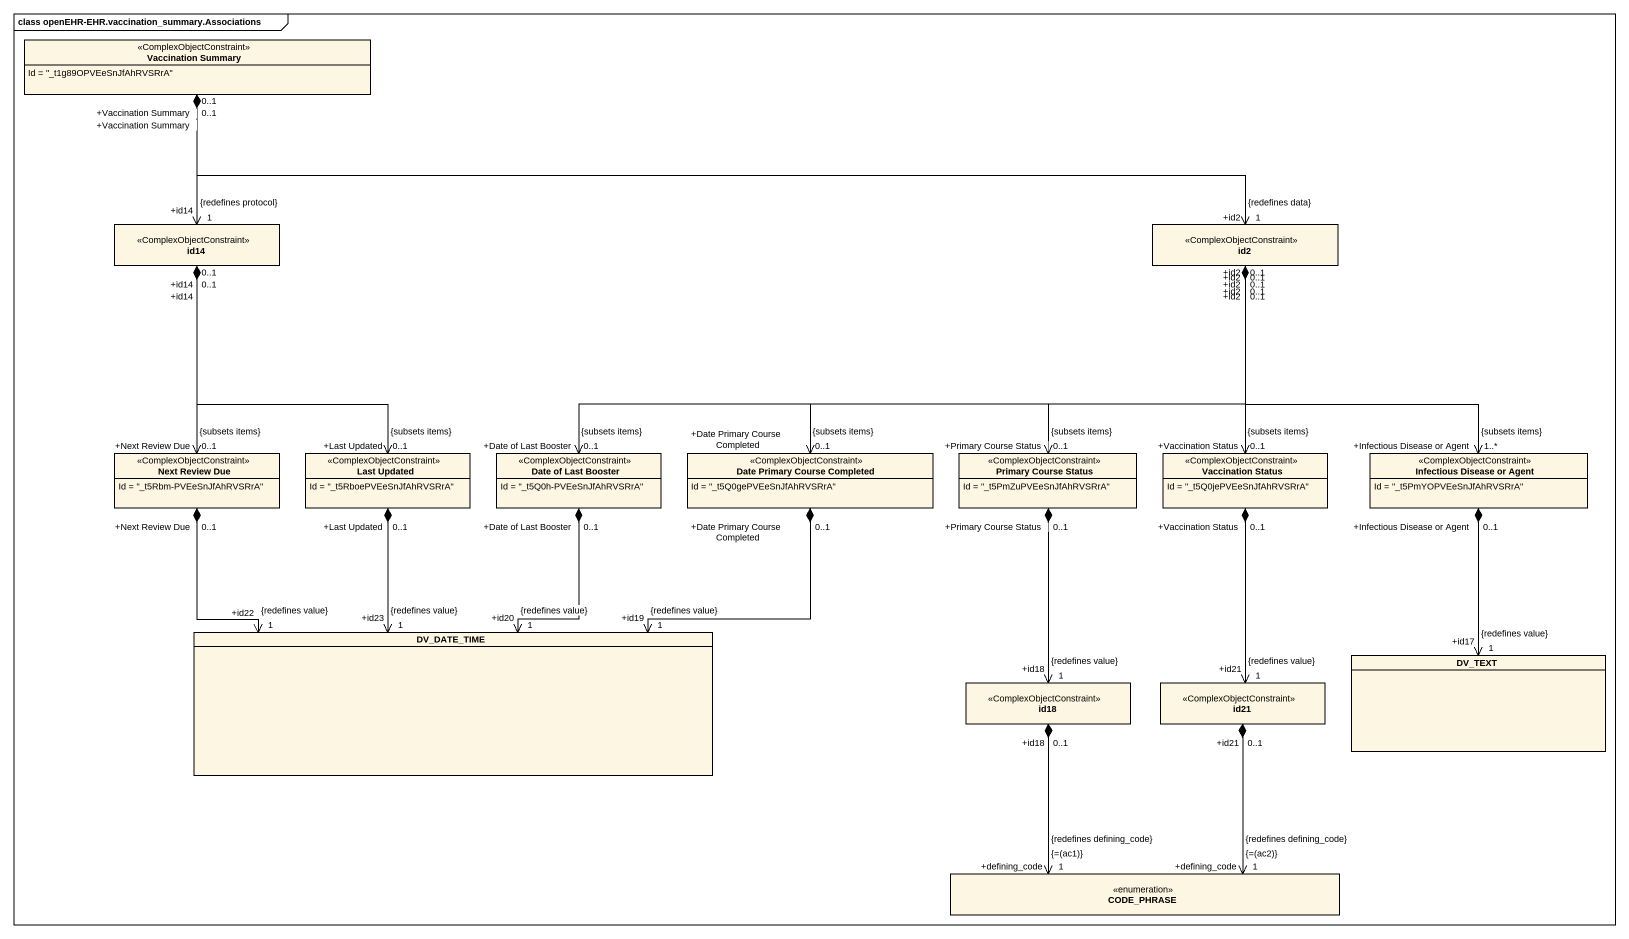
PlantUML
@startuml
mainframe class openEHR-EHR.vaccination_summary.Associations
hide circle
hide empty members
class "Vaccination Summary" as Vaccination_Summary <<ComplexObjectConstraint>> {
  Id = "_t1g89OPVEeSnJfAhRVSRrA"
}
class id14 <<ComplexObjectConstraint>>
class id2 <<ComplexObjectConstraint>>
class "Next Review Due" as Next_Review_Due <<ComplexObjectConstraint>> {
  Id = "_t5Rbm-PVEeSnJfAhRVSRrA"
}
class "Last Updated" as Last_Updated <<ComplexObjectConstraint>> {
  Id = "_t5RboePVEeSnJfAhRVSRrA"
}
class "Date of Last Booster" as Date_of_Last_Booster <<ComplexObjectConstraint>> {
  Id = "_t5Q0h-PVEeSnJfAhRVSRrA"
}
class "Date Primary Course Completed" as Date_Primary_Course <<ComplexObjectConstraint>> {
  Id = "_t5Q0gePVEeSnJfAhRVSRrA"
}
class "Primary Course Status" as Primary_Course_Status <<ComplexObjectConstraint>> {
  Id = "_t5PmZuPVEeSnJfAhRVSRrA"
}
class "Vaccination Status" as Vaccination_Status <<ComplexObjectConstraint>> {
  Id = "_t5Q0jePVEeSnJfAhRVSRrA"
}
class "Infectious Disease or Agent" as Infectious_Disease_or_Agent <<ComplexObjectConstraint>> {
  Id = "_t5PmYOPVEeSnJfAhRVSRrA"
}
class DV_DATE_TIME
class DV_TEXT
class id18 <<ComplexObjectConstraint>>
class id21 <<ComplexObjectConstraint>>
enum CODE_PHRASE
Vaccination_Summary "+Vaccination Summary\n0..1" *--> "+id14\n1\n{redefines protocol}" id14
Vaccination_Summary "+Vaccination Summary\n0..1" *-right-> "+id2\n1\n{redefines data}" id2
id14 "+id14\n0..1" *--> "+Next Review Due\n0..1\n{subsets items}" Next_Review_Due
id14 "+id14\n0..1" *--> "+Last Updated\n0..1\n{subsets items}" Last_Updated
id2 "+id2\n0..1" *-left-> "+Date of Last Booster\n0..1\n{subsets items}" Date_of_Last_Booster
id2 "+id2\n0..1" *-left-> "+Date Primary Course Completed\n0..1\n{subsets items}" Date_Primary_Course
id2 "+id2\n0..1" *--> "+Primary Course Status\n0..1\n{subsets items}" Primary_Course_Status
id2 "+id2\n0..1" *--> "+Vaccination Status\n0..1\n{subsets items}" Vaccination_Status
id2 "+id2\n0..1" *--> "+Infectious Disease or Agent\n1..*\n{subsets items}" Infectious_Disease_or_Agent
Next_Review_Due "+Next Review Due\n0..1" *--> "+id22\n1\n{redefines value}" DV_DATE_TIME
Last_Updated "+Last Updated\n0..1" *--> "+id23\n1\n{redefines value}" DV_DATE_TIME
Date_of_Last_Booster "+Date of Last Booster\n0..1" *--> "+id20\n1\n{redefines value}" DV_DATE_TIME
Date_Primary_Course "+Date Primary Course Completed\n0..1" *--> "+id19\n1\n{redefines value}" DV_DATE_TIME
Primary_Course_Status "+Primary Course Status\n0..1" *--> "+id18\n1\n{redefines value}" id18
Vaccination_Status "+Vaccination Status\n0..1" *--> "+id21\n1\n{redefines value}" id21
Infectious_Disease_or_Agent "+Infectious Disease or Agent\n0..1" *--> "+id17\n1\n{redefines value}" DV_TEXT
id18 "+id18\n0..1" *--> "+defining_code\n1\n{=(ac1)}\n{redefines defining_code}" CODE_PHRASE
id21 "+id21\n0..1" *--> "+defining_code\n1\n{=(ac2)}\n{redefines defining_code}" CODE_PHRASE
@enduml
